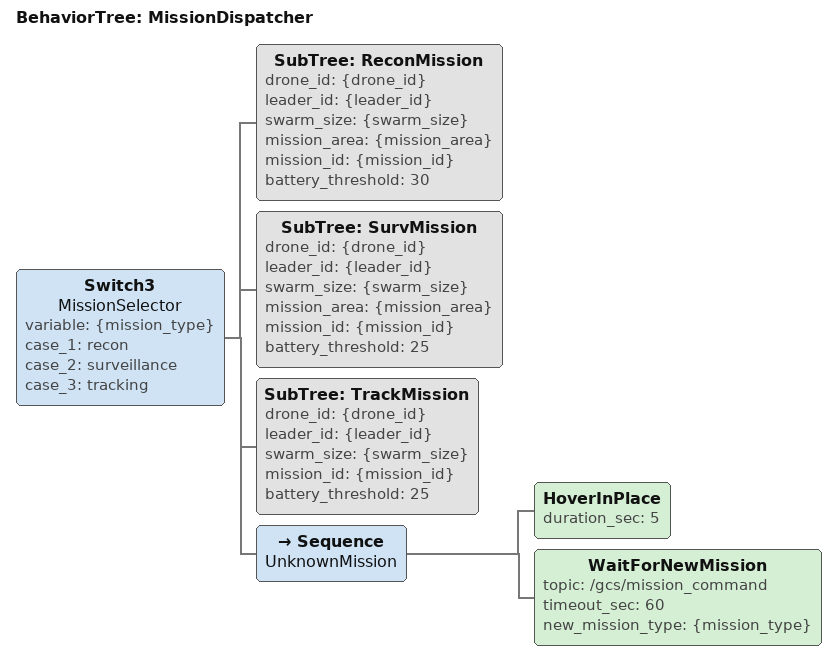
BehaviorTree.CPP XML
<?xml version="1.0" encoding="UTF-8"?>
<root BTCPP_format="4" main_tree_to_execute="MissionDispatcher">

  <!-- ============================================================
       MissionDispatcher
  ============================================================ -->
  <BehaviorTree ID="MissionDispatcher">
    <!--
      Switch3 패턴:
        variable(mission_type) 값과 일치하는 case의 자식만 틱.
        선택된 자식의 반환값을 그대로 반환(실패해도 default로 안 떨어짐).
        case 1=recon, 2=surveillance, 3=tracking, 그 외=default.
    -->
    <Switch3 name="MissionSelector"
             variable="{mission_type}"
             case_1="recon"
             case_2="surveillance"
             case_3="tracking">

      <!-- case_1: 정찰 임무 (임무 중단 임계 30%) -->
      <SubTree ID="ReconMission"
               drone_id="{drone_id}"
               leader_id="{leader_id}"
               swarm_size="{swarm_size}"
               mission_area="{mission_area}"
               mission_id="{mission_id}"
               battery_threshold="30"/>

      <!-- case_2: 감시 임무 (임무 중단 임계 25%) -->
      <SubTree ID="SurvMission"
               drone_id="{drone_id}"
               leader_id="{leader_id}"
               swarm_size="{swarm_size}"
               mission_area="{mission_area}"
               mission_id="{mission_id}"
               battery_threshold="25"/>

      <!-- case_3: 추적 임무 (임무 중단 임계 25%) -->
      <SubTree ID="TrackMission"
               drone_id="{drone_id}"
               leader_id="{leader_id}"
               swarm_size="{swarm_size}"
               mission_id="{mission_id}"
               battery_threshold="25"/>

      <!--
        default: mission_type이 위 어느 case에도 맞지 않을 때만 실행.
        호버 유지 후 GCS로부터 새 명령 대기.
        timeout 초과 시 FAILURE → root EmergencyFallback 진입.
      -->
      <Sequence name="UnknownMission">
        <HoverInPlace duration_sec="5"/>
        <WaitForNewMission
          topic="/gcs/mission_command"
          timeout_sec="60"
          new_mission_type="{mission_type}"/>
      </Sequence>

    </Switch3>
  </BehaviorTree>

</root>
